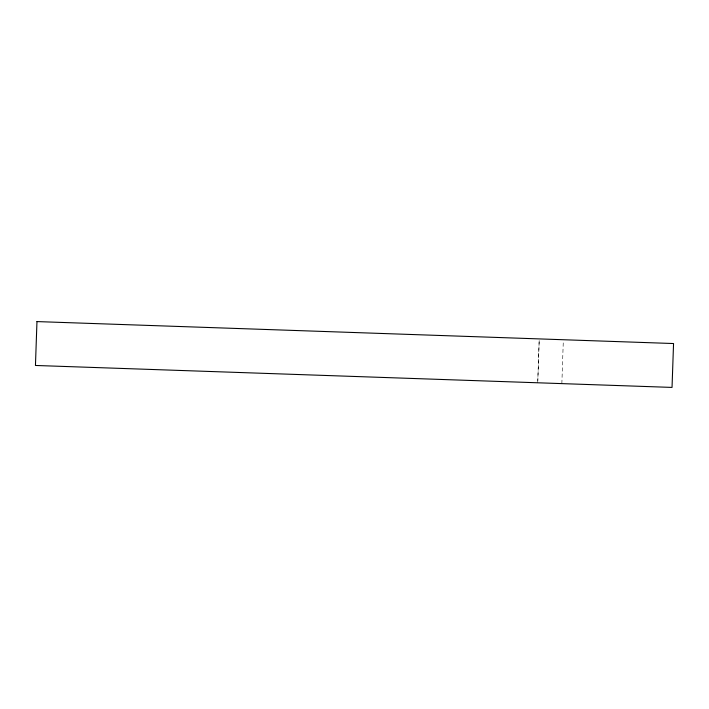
<?xml version="1.0" encoding="UTF-8"?>
<svg xmlns="http://www.w3.org/2000/svg" width="709" height="709" viewBox="0 0 709 709"><rect width="100%" height="100%" fill="white"/><g stroke="black" fill="none" stroke-linecap="round" stroke-linejoin="round"><path stroke-width="0.53" stroke-dasharray="3.54 2.66" d="M537.723 382.78L539.203 340.001L537.821 380.591M561.856 383.613L563.309 340.834"/><path stroke-width="1.06" d="M36.965 321.585L35.45 365.463L672.035 387.415L673.55 343.537L36.965 321.585"/></g></svg>
